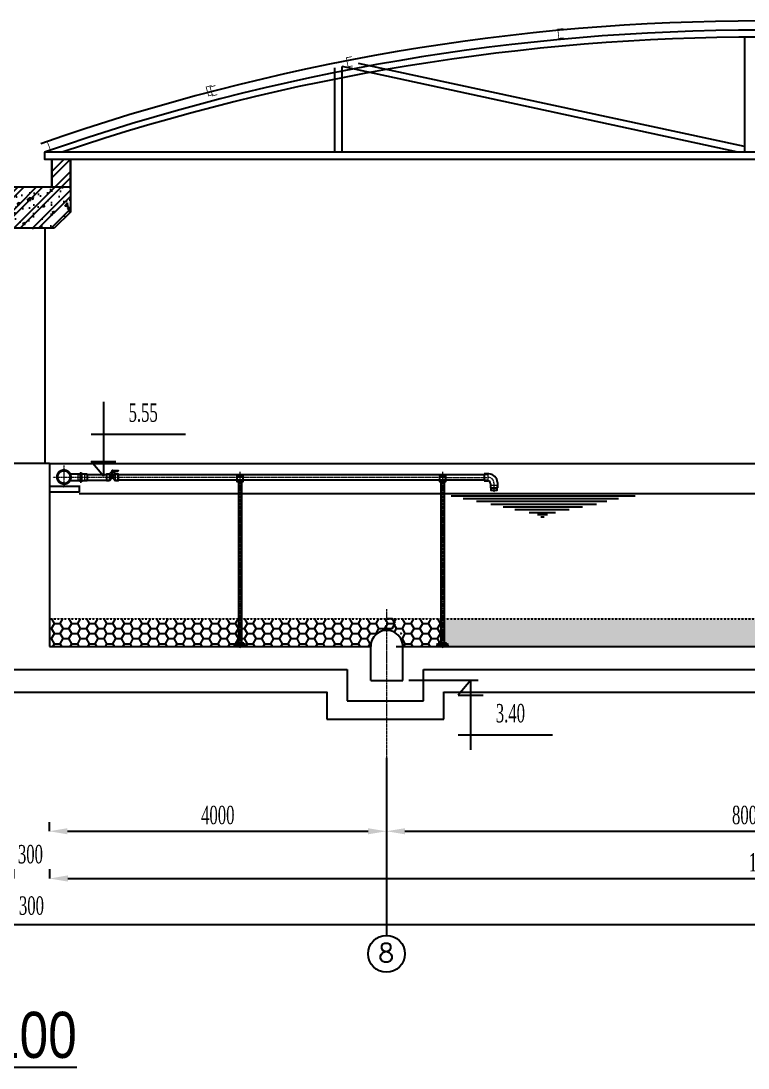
# Model space of a CAD drawing. Header units: millimetres. Extents: x -702765 to 835888, y -645289 to 262.
# Drawn here: x 661670 to 669564, y -311337 to -299972 of the extents above; entities that cross this region are included whole.
import ezdxf
from ezdxf.enums import TextEntityAlignment as Align

# ---------------------------------------------------------------- set-up
doc = ezdxf.new("R2010")
doc.units = ezdxf.units.MM
doc.header["$LTSCALE"] = 0.01
for name, pattern in [('AM_ISO08W050', [18, 12, -1.5, 3, -1.5]), ('AM_ISO08W050x2', [9, 6, -0.75, 1.5, -0.75]), ('CENTER', [2, 1.25, -0.25, 0.25, -0.25]), ('CENTER2', [1.125, 0.75, -0.125, 0.125, -0.125]), ('HIDDEN2', [0.1875, 0.125, -0.0625])]:
    doc.linetypes.add(name, pattern=pattern)
for name, color, linetype, lineweight in [('AM_0N', 7, 'Continuous', 50), ('AM_7N', 142, 'AM_ISO08W050', 9), ('duong khuat', 49, 'HIDDEN2', 9), ('duong tam', 6, 'CENTER', 9), ('NETTHAY', 7, 'Continuous', 30), ('ong phan phoi bun', 3, 'Continuous', 25)]:
    doc.layers.add(name, color=color, linetype=linetype, lineweight=lineweight)
for name, color, linetype in [('HACTH', 9, 'Continuous'), ('HATCH', 8, 'Continuous'), ('manh', 8, 'Continuous'), ('TUONG', 7, 'Continuous')]:
    doc.layers.add(name, color=color, linetype=linetype)
doc.styles.get("Standard").update_dxf_attribs({"font": 'txt.shx', "width": 0.85})
doc.styles.add('text', font='romans.shx', dxfattribs={"width": 0.8, "bigfont": 'romansvn.shx'})
doc.styles.add('TUYEN', font='vntimeh.shx', dxfattribs={"width": 0.6, "height": 200})
doc.dimstyles.new('D2', dxfattribs={"dimtxt": 200, "dimasz": 300, "dimexe": 0.18, "dimexo": 6.25, "dimgap": 50, "dimtad": 1, "dimdec": 0, "dimzin": 12, "dimdsep": 46, "dimtxsty": 'TUYEN', "dimcen": 0.09, "dimdle": 80, "dimclrd": 1, "dimclre": 1, "dimclrt": 2, "dimadec": 0, "dimazin": 0, "dimtfac": 0.000899191, "dimtdec": 0, "dimtofl": 0, "dimtmove": 2, "dimatfit": 3, "dimfxl": 0, "dimtolj": 1, "dimtzin": 12, "dimarcsym": 0})
pattern_1 = [(0, (259982.15, -830426.165), (95.25, 54.9926), [63.5, -127]), (120, (259982.15, -830426.165), (-95.2499886, 54.9926197), [63.5, -127]), (60, (259982.15, -830426.165), (1.14e-05, 109.9852197), [-127, 63.5])]
pattern_2 = [(45, (550408.43, -446745.53), (-101.02788, 101.02788), []), (45, (550475.78, -446745.53), (-101.02788, 101.02788), [])]

# ---------------------------------------------------------------- blocks, each defined once
blk = doc.blocks.new('*D49')
at = {"layer": 'Defpoints', "color": 0, "linetype": 'Continuous'}
for p in [(661571, -308256), (661975, -308256), (661975, -308767)]:
    blk.add_point(p, dxfattribs=at)
at = {"layer": 'HACTH', "color": 1, "linetype": 'ByBlock', "lineweight": -2}
for p, q in [((661571, -308667), (661571, -308767)), ((661975, -308667), (661975, -308767)), ((661371, -308767), (661171, -308767)), ((662175, -308767), (662375, -308767))]:
    blk.add_line(p, q, dxfattribs=at)
at = {"layer": 'HACTH', "color": 1, "linetype": 'Continuous'}
for points in [[(661371, -308734), (661371, -308800), (661571, -308767)], [(662175, -308734), (662175, -308800), (661975, -308767)]]:
    blk.add_solid(points, dxfattribs=at)
at = {"layer": 'HACTH', "color": 2, "linetype": 'Continuous', "insert": (661773, -309017), "char_height": 200, "attachment_point": 5, "style": 'TUYEN'}
blk.add_mtext('\\A1;300', dxfattribs=at)
blk = doc.blocks.new('*D50')
at = {"layer": 'Defpoints', "color": 0, "linetype": 'Continuous'}
for p in [(661975, -308282), (665638, -308282), (665638, -308767)]:
    blk.add_point(p, dxfattribs=at)
at = {"layer": 'HACTH', "color": 1, "linetype": 'ByBlock', "lineweight": -2}
for p, q in [((661975, -308667), (661975, -308767)), ((665638, -308667), (665638, -308767)), ((662175, -308767), (665438, -308767))]:
    blk.add_line(p, q, dxfattribs=at)
at = {"layer": 'HACTH', "color": 1, "linetype": 'Continuous'}
for points in [[(662175, -308734), (662175, -308800), (661975, -308767)], [(665438, -308734), (665438, -308800), (665638, -308767)]]:
    blk.add_solid(points, dxfattribs=at)
at = {"layer": 'HACTH', "color": 2, "linetype": 'Continuous', "insert": (663807, -308592), "char_height": 200, "attachment_point": 5, "style": 'TUYEN'}
blk.add_mtext('\\A1;4000', dxfattribs=at)
blk = doc.blocks.new('*D51')
at = {"layer": 'Defpoints', "color": 0, "linetype": 'Continuous'}
for p in [(665638, -308282), (673504, -308282), (673504, -308767)]:
    blk.add_point(p, dxfattribs=at)
at = {"layer": 'HACTH', "color": 1, "linetype": 'ByBlock', "lineweight": -2}
for p, q in [((665638, -308667), (665638, -308767)), ((673504, -308667), (673504, -308767)), ((665838, -308767), (673304, -308767))]:
    blk.add_line(p, q, dxfattribs=at)
at = {"layer": 'HACTH', "color": 1, "linetype": 'Continuous'}
for points in [[(665838, -308734), (665838, -308800), (665638, -308767)], [(673304, -308734), (673304, -308800), (673504, -308767)]]:
    blk.add_solid(points, dxfattribs=at)
at = {"layer": 'HACTH', "color": 2, "linetype": 'Continuous', "insert": (669571, -308592), "char_height": 200, "attachment_point": 5, "style": 'TUYEN'}
blk.add_mtext('\\A1;8000', dxfattribs=at)
blk = doc.blocks.new('*D58')
at = {"layer": 'Defpoints', "color": 0, "linetype": 'Continuous'}
for p in [(661588, -308027), (661980, -308027), (661980, -309280)]:
    blk.add_point(p, dxfattribs=at)
at = {"layer": 'HACTH', "color": 1, "linetype": 'ByBlock', "lineweight": -2}
for p, q in [((661588, -309180), (661588, -309280)), ((661980, -309180), (661980, -309280)), ((661388, -309280), (661188, -309280)), ((662180, -309280), (662380, -309280))]:
    blk.add_line(p, q, dxfattribs=at)
at = {"layer": 'HACTH', "color": 1, "linetype": 'Continuous'}
for points in [[(661388, -309246), (661388, -309313), (661588, -309280)], [(662180, -309246), (662180, -309313), (661980, -309280)]]:
    blk.add_solid(points, dxfattribs=at)
at = {"layer": 'HACTH', "color": 2, "linetype": 'Continuous', "insert": (661784, -309575), "char_height": 200, "attachment_point": 5, "style": 'TUYEN'}
blk.add_mtext('\\A1;300', dxfattribs=at)
blk = doc.blocks.new('*D59')
at = {"layer": 'Defpoints', "color": 0, "linetype": 'Continuous'}
for p in [(661980, -308027), (677616, -308027), (677616, -309280)]:
    blk.add_point(p, dxfattribs=at)
at = {"layer": 'HACTH', "color": 1, "linetype": 'ByBlock', "lineweight": -2}
for p, q in [((661980, -309180), (661980, -309280)), ((677616, -309180), (677616, -309280)), ((662180, -309280), (677416, -309280))]:
    blk.add_line(p, q, dxfattribs=at)
at = {"layer": 'HACTH', "color": 1, "linetype": 'Continuous'}
for points in [[(662180, -309246), (662180, -309313), (661980, -309280)], [(677416, -309246), (677416, -309313), (677616, -309280)]]:
    blk.add_solid(points, dxfattribs=at)
at = {"layer": 'HACTH', "color": 2, "linetype": 'Continuous', "insert": (669798, -309105), "char_height": 200, "attachment_point": 5, "style": 'TUYEN'}
blk.add_mtext('\\A1;16000', dxfattribs=at)
blk = doc.blocks.new('*D61')
at = {"layer": 'Defpoints', "color": 0, "linetype": 'Continuous'}
for p in [(629622, -309266), (678004, -309266), (678004, -309778)]:
    blk.add_point(p, dxfattribs=at)
at = {"layer": 'HACTH', "color": 1, "linetype": 'ByBlock', "lineweight": -2}
for p, q in [((629622, -309678), (629622, -309778)), ((678004, -309678), (678004, -309778)), ((629822, -309778), (677804, -309778))]:
    blk.add_line(p, q, dxfattribs=at)
at = {"layer": 'HACTH', "color": 1, "linetype": 'Continuous'}
for points in [[(629822, -309745), (629822, -309811), (629622, -309778)], [(677804, -309745), (677804, -309811), (678004, -309778)]]:
    blk.add_solid(points, dxfattribs=at)
at = {"layer": 'HACTH', "color": 2, "linetype": 'Continuous', "insert": (653813, -309603), "char_height": 200, "attachment_point": 5, "style": 'TUYEN'}
blk.add_mtext('\\A1;60000', dxfattribs=at)

msp = doc.modelspace()

# ---------------------------------------------------------------- hatches: boundary and pattern name
at = {"layer": 'HACTH', "linetype": 'Continuous'}
h = msp.add_hatch(dxfattribs=at)
h.set_pattern_fill('HONEY', color=256, scale=20, style=0)
h.set_pattern_definition(pattern_1)
h.paths.add_polyline_path([(664033.7, -306461.6), (661979.9, -306461.6), (661979.9, -306761.6), (663998.7, -306761.6), (663998.7, -306751.6), (663995.3, -306751.6), (663995.3, -306750.9, -0.5773503), (663996, -306742.1), (664000.6, -306739.4), (664000.6, -306733), (664013.3, -306733), (664013.3, -306727.7), (664013.1, -306727.9), (664013.1, -306730.4), (664013.3, -306730.4), (664013.3, -306751.6), (664016, -306751.6), (664033.7, -306751.6)])
h.paths.add_polyline_path([(664024.9, -306742.5, 0.0387523), (664024.2, -306742.1)], flags=16)
h.paths.add_polyline_path([(664018.4, -306742.5), (664018.3, -306742.4, 0.4138997), (664018.4, -306749.7)], flags=16)
h = msp.add_hatch(dxfattribs=at)
h.set_pattern_fill('HONEY', color=256, scale=20, style=0)
h.set_pattern_definition(pattern_1)
h.paths.add_polyline_path([(665639.8, -306586.6), (665639.8, -306461.6), (664063.7, -306461.6), (664063.7, -306733), (664084.1, -306733), (664084.1, -306727.7), (664084, -306727.9), (664084, -306730.4), (664084.1, -306730.4), (664084.1, -306751.6), (664086.8, -306751.6), (664092.3, -306748.4), (664092.3, -306761.6), (665467, -306761.6, -0.4118303)])
h.paths.add_polyline_path([(664095.7, -306750.9, 0.1076398), (664097.2, -306749.3), (664089.3, -306753.9), (664089.3, -306750.4, -0.4229054), (664089.3, -306743), (664089.3, -306732.8), (664095.7, -306739.2)], flags=16)
at = {"layer": 'HACTH'}
h = msp.add_hatch(dxfattribs=at)
h.set_pattern_fill('HEX', color=256, scale=20, style=0)
h.set_pattern_definition([(0, (165573.69, -830426.16), (0, 109.9852), [63.5, -127]), (120, (165573.69, -830426.16), (-95.249977, -54.9926), [63.5, -127]), (60, (165637.19, -830426.16), (-95.249977, 54.9926), [63.5, -127])])
h.paths.add_polyline_path([(665800.7, -306444.1), (665788.2, -306431.6), (665639.8, -306431.6), (665639.8, -306586.6, -0.2972243), (665800.7, -306689.2)])
at = {"layer": 'HACTH', "linetype": 'Continuous'}
h = msp.add_hatch(dxfattribs=at)
h.set_pattern_fill('HONEY', color=256, scale=20, style=0)
h.set_pattern_definition(pattern_1)
h.paths.add_polyline_path([(666233.7, -306461.6), (665639.8, -306461.6), (665639.8, -306586.6, -0.4178497), (665816.2, -306761.6), (666192.3, -306761.6), (666192.3, -306748.4), (666195.3, -306750.2), (666195.3, -306742.5, -0.3099196), (666201.1, -306742.5, -0.0173476), (666202.4, -306742.1, -0.1541502), (666205.4, -306741.7, -0.0217346), (666207.1, -306741.6), (666207.1, -306733.9), (666200.6, -306733.9), (666201.6, -306733), (666219.6, -306733), (666219.6, -306743.6, 0.0349017), (666219.1, -306743), (666219.1, -306751.6), (666222.5, -306751.6), (666233.7, -306751.6)])
h = msp.add_hatch(dxfattribs=at)
h.set_pattern_fill('HONEY', color=256, scale=20, style=0)
h.set_pattern_definition(pattern_1)
h.paths.add_polyline_path([(673215.8, -306461.6), (666263.7, -306461.6), (666263.7, -306748.8), (666266.2, -306750.2), (666266.2, -306742.5, -0.3099196), (666271.9, -306742.5, -0.0173476), (666273.2, -306742.1, -0.1541502), (666276.2, -306741.7, -0.0217346), (666277.9, -306741.6), (666277.9, -306733.9), (666271.5, -306733.9), (666272.4, -306733), (666283, -306733), (666290.4, -306733), (666290.4, -306743.6, 0.0349017), (666289.9, -306743), (666289.9, -306751.6), (666298.7, -306751.6), (666298.7, -306761.6), (673180.8, -306761.6), (673180.8, -306748.4), (673183.9, -306750.2), (673183.9, -306742.5, -0.3099196), (673189.7, -306742.5, -0.0770203), (673195.4, -306741.6), (673195.4, -306733.9), (673189.2, -306733.9), (673190.2, -306733), (673201.7, -306733), (673201.7, -306742.7, 0.0065578), (673201.2, -306742.5), (673201.2, -306751.6), (673215.8, -306751.6)])
at = {"layer": 'HATCH'}
h = msp.add_hatch(dxfattribs=at)
h.set_pattern_fill('ANSI32', color=256, scale=15, style=0)
h.set_pattern_definition(pattern_2)
h.paths.add_polyline_path([(662206.7, -301472.2), (662006.7, -301472.2), (662006.7, -301772.2), (662206.7, -301772.2)])
h.paths.add_polyline_path([(661506.7, -301472.2), (661306.7, -301472.2), (661306.7, -301772.2), (661506.7, -301772.2)])
h = msp.add_hatch(dxfattribs=at)
h.set_pattern_fill('AR-CONC', color=256, scale=1.5, style=0)
h.set_pattern_definition([(50, (550408.43, -446745.53), (273.277, -23.90863), [28.575, -314.325]), (355, (550408.43, -446745.53), (-52.86424, 286.58496), [22.86, -251.46]), (100.451, (550431.2, -446747.53), (220.41375, 262.67503), [24.285, -267.135]), (46.1842, (550408.43, -446669.33), (406.61856, -63.0635), [42.8625, -471.4875]), (96.6356, (550442.3, -446674.6), (356.10635, 371.1383), [36.4275, -400.7025]), (351.184, (550408.43, -446669.33), (356.1069, 371.1377), [34.29, -377.19]), (21, (550446.53, -446688.38), (227.42232, -153.39828), [28.575, -314.325]), (326, (550446.53, -446688.38), (92.70304, 276.28195), [22.86, -251.46]), (71.4514, (550465.48, -446701.17), (320.12474, 122.8843), [24.285, -267.135]), (37.5, (550408.43, -446745.53), (4.632905, 126.83256), [0, -248.412, 0, -255.27, 0, -252.4125]), (7.5, (550408.43, -446745.53), (100.22949, 150.27086), [0, -145.542, 0, -242.697, 0, -96.2025]), (327.5, (550323.47, -446745.53), (203.38589, -8.593116), [0, -95.25, 0, -297.18, 0, -394.335]), (317.5, (550285.37, -446745.53), (222.19377, 38.13974), [0, -123.825, 0, -197.358, 0, -280.035])])
h.paths.add_polyline_path([(661306.7, -301772.2), (661306.7, -302047.2), (661481.7, -302222.2), (662031.7, -302222.2), (662206.7, -302047.2), (662206.7, -301772.2)])
h = msp.add_hatch(dxfattribs=at)
h.set_pattern_fill('ANSI32', color=256, scale=15, style=0)
h.set_pattern_definition(pattern_2)
h.paths.add_polyline_path([(661306.7, -301772.2), (661306.7, -302047.2), (661481.7, -302222.2), (662031.7, -302222.2), (662206.7, -302047.2), (662206.7, -301772.2)])

# ---------------------------------------------------------------- linework, layer by layer
for p, q in [((662566.4, -304107), (662566.4, -304914.6)), ((662431.7, -304457), (663455.2, -304457)), ((661581.7, -304772.2), (661979.9, -304772.2)), ((661979.9, -304772.2), (661979.9, -306761.6)), ((661982.6, -304774.9), (677607.2, -304774.9)), ((662566.4, -304914.6), (662431.7, -304753.1)), ((662431.7, -304753.1), (662701.1, -304753.1)), ((661983.2, -305020), (662302.9, -305020)), ((662302.9, -305015.1), (662302.9, -305082.9)), ((662302.9, -305020), (662302.9, -305087.9)), ((662302.9, -305087.9), (661983.2, -305087.9)), ((661979.9, -306761.6), (665470.3, -306761.6)), ((665470.3, -307131.7), (665470.3, -306761.6)), ((665745.4, -306761.6), (668981.1, -306761.6)), ((665816, -307131.7), (665816, -306761.6)), ((665816.2, -306761.6), (673343.2, -306761.6)), ((657967.4, -307010.3), (665211.2, -307010.3)), ((665211.2, -307010.3), (665211.2, -307351.6)), ((666041.6, -307351.6), (666041.6, -307010.3)), ((666041.6, -307010.3), (673114, -307010.3)), ((665470.3, -307131.7), (665816, -307131.7)), ((665879.4, -307127.7), (666633.6, -307127.7)), ((666552.8, -307127.7), (666418.1, -307289.2)), ((666552.8, -307881.4), (666552.8, -307127.7)), ((658186.9, -307258.9), (664991.6, -307258.9)), ((664991.6, -307251.9), (664991.6, -307551)), ((666261.1, -307551), (666261.1, -307251.9)), ((666261.1, -307258.9), (672894.5, -307258.9)), ((666418.1, -307289.2), (666687.5, -307289.2)), ((665211.2, -307351.6), (666041.6, -307351.6)), ((664991.6, -307551), (666261.1, -307551)), ((666418.1, -307719.9), (667441.7, -307719.9))]:
    msp.add_line(p, q)
at = {"color": 4}
msp.add_line((662303.6, -305099.4), (677607.2, -305099.4), dxfattribs=at)
at = {"linetype": 'CENTER2'}
msp.add_line((661979.9, -306461.6), (677607.2, -306461.6), dxfattribs=at)
at = {"const_width": 30}
for points in [[(662136, -304850.4, 1), (662136, -304993.6, 1)], [(662136, -304996.5, 1), (662136, -304850.4, 1)]]:
    msp.add_lwpolyline(points, format="xyb", dxfattribs=at)
for points in [[(664018.7, -304908.7), (664078.7, -304908.7), (664078.7, -304976.2), (664018.7, -304976.2)], [(666218.7, -304908.7), (666278.7, -304908.7), (666278.7, -304976.2), (666218.7, -304976.2)], [(663992.3, -306751.6), (664092.3, -306751.6), (664092.3, -306761.6), (663992.3, -306761.6)], [(663998.7, -306751.6), (664098.7, -306751.6), (664098.7, -306761.6), (663998.7, -306761.6)], [(666192.3, -306751.6), (666292.3, -306751.6), (666292.3, -306761.6), (666192.3, -306761.6)], [(666198.7, -306751.6), (666298.7, -306751.6), (666298.7, -306761.6), (666198.7, -306761.6)]]:
    msp.add_lwpolyline(points, close=True)
for points in [[(664033.7, -306751.6), (664033.7, -304976.2), (664063.7, -304976.2), (664063.7, -306751.6)], [(666233.7, -306751.6), (666233.7, -304976.2), (666263.7, -304976.2), (666263.7, -306751.6)], [(664057.3, -306761.6), (664027.3, -306761.6)], [(664063.7, -306761.6), (664033.7, -306761.6)], [(666257.3, -306761.6), (666227.3, -306761.6)], [(666263.7, -306761.6), (666233.7, -306761.6)]]:
    msp.add_lwpolyline(points)
msp.add_circle((665638.5, -310096.7), 200.1)
msp.add_arc((665641.6, -306761.2), 174.6, 359.87811, 180.12189)
at = {"layer": 'AM_0N'}
for p, q in [((664001.6, -306733), (664000.6, -306733.9)), ((664000.6, -306741.1), (664000.6, -306733.9)), ((664000.6, -306733.9), (664013.1, -306733.9)), ((664001.6, -306733), (664012.2, -306733)), ((664008.1, -306733), (664007.1, -306733.9)), ((664007.1, -306741.1), (664007.1, -306733.9)), ((664007.1, -306733.9), (664019.6, -306733.9)), ((664008.1, -306733), (664018.6, -306733)), ((664013.1, -306733.9), (664012.2, -306733)), ((664013.1, -306741.1), (664013.1, -306733.9)), ((664019.6, -306733.9), (664018.6, -306733)), ((664019.6, -306741.1), (664019.6, -306733.9)), ((664071.5, -306733.9), (664072.4, -306733)), ((664071.5, -306741.1), (664071.5, -306733.9)), ((664084, -306733.9), (664071.5, -306733.9)), ((664083, -306733), (664072.4, -306733)), ((664077.9, -306733.9), (664078.9, -306733)), ((664077.9, -306741.1), (664077.9, -306733.9)), ((664090.4, -306733.9), (664077.9, -306733.9)), ((664089.4, -306733), (664078.9, -306733)), ((664083, -306733), (664084, -306733.9)), ((664084, -306741.1), (664084, -306733.9)), ((664089.4, -306733), (664090.4, -306733.9)), ((664090.4, -306741.1), (664090.4, -306733.9)), ((666201.6, -306733), (666200.6, -306733.9)), ((666200.6, -306741.1), (666200.6, -306733.9)), ((666200.6, -306733.9), (666213.1, -306733.9)), ((666201.6, -306733), (666212.2, -306733)), ((666208.1, -306733), (666207.1, -306733.9)), ((666207.1, -306741.1), (666207.1, -306733.9)), ((666207.1, -306733.9), (666219.6, -306733.9)), ((666208.1, -306733), (666218.6, -306733)), ((666213.1, -306733.9), (666212.2, -306733)), ((666213.1, -306741.1), (666213.1, -306733.9)), ((666219.6, -306733.9), (666218.6, -306733)), ((666219.6, -306741.1), (666219.6, -306733.9)), ((666271.5, -306733.9), (666272.4, -306733)), ((666271.5, -306741.1), (666271.5, -306733.9)), ((666284, -306733.9), (666271.5, -306733.9)), ((666283, -306733), (666272.4, -306733)), ((666277.9, -306733.9), (666278.9, -306733)), ((666277.9, -306741.1), (666277.9, -306733.9)), ((666290.4, -306733.9), (666277.9, -306733.9)), ((666289.4, -306733), (666278.9, -306733)), ((666283, -306733), (666284, -306733.9)), ((666284, -306741.1), (666284, -306733.9)), ((666289.4, -306733), (666290.4, -306733.9)), ((666290.4, -306741.1), (666290.4, -306733.9)), ((663995.3, -306742.5), (663997.8, -306741.1)), ((663995.3, -306750.2), (663995.3, -306742.5)), ((663995.3, -306750.2), (663997.8, -306751.6)), ((664016, -306741.1), (663997.8, -306741.1)), ((664016, -306751.6), (663997.8, -306751.6)), ((664013.1, -306751.6), (664000.6, -306751.6)), ((664001.1, -306750.2), (664001.1, -306742.5)), ((664001.8, -306742.5), (664004.2, -306741.1)), ((664001.8, -306750.2), (664001.8, -306742.5)), ((664001.8, -306750.2), (664004.2, -306751.6)), ((664022.5, -306741.1), (664004.2, -306741.1)), ((664022.5, -306751.6), (664004.2, -306751.6)), ((664019.6, -306751.6), (664007.1, -306751.6)), ((664007.6, -306750.2), (664007.6, -306742.5)), ((664012.7, -306750.2), (664012.7, -306742.5)), ((664018.4, -306742.5), (664016, -306741.1)), ((664018.4, -306750.2), (664016, -306751.6)), ((664018.4, -306750.2), (664018.4, -306742.5)), ((664019.1, -306750.2), (664019.1, -306742.5)), ((664024.9, -306742.5), (664022.5, -306741.1)), ((664024.9, -306750.2), (664022.5, -306751.6)), ((664024.9, -306750.2), (664024.9, -306742.5)), ((664066.2, -306742.5), (664068.6, -306741.1)), ((664066.2, -306750.2), (664066.2, -306742.5)), ((664066.2, -306750.2), (664068.6, -306751.6)), ((664068.6, -306741.1), (664086.8, -306741.1)), ((664068.6, -306751.6), (664086.8, -306751.6)), ((664071.5, -306751.6), (664084, -306751.6)), ((664071.9, -306750.2), (664071.9, -306742.5)), ((664072.6, -306742.5), (664075, -306741.1)), ((664072.6, -306750.2), (664072.6, -306742.5)), ((664072.6, -306750.2), (664075, -306751.6)), ((664075, -306741.1), (664093.3, -306741.1)), ((664075, -306751.6), (664093.3, -306751.6)), ((664077.9, -306751.6), (664090.4, -306751.6)), ((664078.4, -306750.2), (664078.4, -306742.5)), ((664083.5, -306750.2), (664083.5, -306742.5)), ((664089.3, -306742.5), (664086.8, -306741.1)), ((664089.3, -306750.2), (664086.8, -306751.6)), ((664089.3, -306750.2), (664089.3, -306742.5)), ((664089.9, -306750.2), (664089.9, -306742.5)), ((664095.7, -306742.5), (664093.3, -306741.1)), ((664095.7, -306750.2), (664093.3, -306751.6)), ((664095.7, -306750.2), (664095.7, -306742.5)), ((666195.3, -306742.5), (666197.8, -306741.1)), ((666195.3, -306750.2), (666195.3, -306742.5)), ((666195.3, -306750.2), (666197.8, -306751.6)), ((666216, -306741.1), (666197.8, -306741.1)), ((666216, -306751.6), (666197.8, -306751.6)), ((666213.1, -306751.6), (666200.6, -306751.6)), ((666201.1, -306750.2), (666201.1, -306742.5)), ((666201.8, -306742.5), (666204.2, -306741.1)), ((666201.8, -306750.2), (666201.8, -306742.5)), ((666201.8, -306750.2), (666204.2, -306751.6)), ((666222.5, -306741.1), (666204.2, -306741.1)), ((666222.5, -306751.6), (666204.2, -306751.6)), ((666219.6, -306751.6), (666207.1, -306751.6)), ((666207.6, -306750.2), (666207.6, -306742.5)), ((666212.7, -306750.2), (666212.7, -306742.5)), ((666218.4, -306742.5), (666216, -306741.1)), ((666218.4, -306750.2), (666216, -306751.6)), ((666218.4, -306750.2), (666218.4, -306742.5)), ((666219.1, -306750.2), (666219.1, -306742.5)), ((666224.9, -306742.5), (666222.5, -306741.1)), ((666224.9, -306750.2), (666222.5, -306751.6)), ((666224.9, -306750.2), (666224.9, -306742.5)), ((666266.2, -306742.5), (666268.6, -306741.1)), ((666266.2, -306750.2), (666266.2, -306742.5)), ((666266.2, -306750.2), (666268.6, -306751.6)), ((666268.6, -306741.1), (666286.8, -306741.1)), ((666268.6, -306751.6), (666286.8, -306751.6)), ((666271.5, -306751.6), (666284, -306751.6)), ((666271.9, -306750.2), (666271.9, -306742.5)), ((666272.6, -306742.5), (666275, -306741.1)), ((666272.6, -306750.2), (666272.6, -306742.5)), ((666272.6, -306750.2), (666275, -306751.6)), ((666275, -306741.1), (666293.3, -306741.1)), ((666275, -306751.6), (666293.3, -306751.6)), ((666277.9, -306751.6), (666290.4, -306751.6)), ((666278.4, -306750.2), (666278.4, -306742.5)), ((666283.5, -306750.2), (666283.5, -306742.5)), ((666289.3, -306742.5), (666286.8, -306741.1)), ((666289.3, -306750.2), (666286.8, -306751.6)), ((666289.3, -306750.2), (666289.3, -306742.5)), ((666289.9, -306750.2), (666289.9, -306742.5)), ((666295.7, -306742.5), (666293.3, -306741.1)), ((666295.7, -306750.2), (666293.3, -306751.6)), ((666295.7, -306750.2), (666295.7, -306742.5))]:
    msp.add_line(p, q, dxfattribs=at)
for centre, radius, start, end in [((663998.2, -306746.7), 5.11, 55.56153, 115.56153), ((663998.2, -306746), 5.11, 244.43847, 304.43847), ((664006.9, -306760.7), 19.1, 72.38303, 107.61697), ((664006.9, -306732), 19.1, 252.38303, 287.61697), ((664004.7, -306746.7), 5.11, 55.56153, 115.56153), ((664004.7, -306746), 5.11, 244.43847, 304.43847), ((664013.3, -306760.7), 19.1, 72.38303, 107.61697), ((664013.3, -306732), 19.1, 252.38303, 287.61697), ((664015.6, -306746.7), 5.11, 64.43847, 124.43847), ((664015.6, -306746), 5.11, 235.56153, 295.56153), ((664022, -306746.7), 5.11, 64.43847, 124.43847), ((664022, -306746), 5.11, 235.56153, 295.56153), ((664069, -306746.7), 5.11, 55.56153, 115.56153), ((664069, -306746), 5.11, 244.43847, 304.43847), ((664077.7, -306760.7), 19.1, 72.38303, 107.61697), ((664077.7, -306732), 19.1, 252.38303, 287.61697), ((664075.5, -306746.7), 5.11, 55.56153, 115.56153), ((664075.5, -306746), 5.11, 244.43847, 304.43847), ((664084.1, -306760.7), 19.1, 72.38303, 107.61697), ((664084.1, -306732), 19.1, 252.38303, 287.61697), ((664086.4, -306746.7), 5.11, 64.43847, 124.43847), ((664086.4, -306746), 5.11, 235.56153, 295.56153), ((664092.8, -306746.7), 5.11, 64.43847, 124.43847), ((664092.8, -306746), 5.11, 235.56153, 295.56153), ((666198.2, -306746.7), 5.11, 55.56153, 115.56153), ((666198.2, -306746), 5.11, 244.43847, 304.43847), ((666206.9, -306760.7), 19.1, 72.38303, 107.61697), ((666206.9, -306732), 19.1, 252.38303, 287.61697), ((666204.7, -306746.7), 5.11, 55.56153, 115.56153), ((666204.7, -306746), 5.11, 244.43847, 304.43847), ((666213.3, -306760.7), 19.1, 72.38303, 107.61697), ((666213.3, -306732), 19.1, 252.38303, 287.61697), ((666215.6, -306746.7), 5.11, 64.43847, 124.43847), ((666215.6, -306746), 5.11, 235.56153, 295.56153), ((666222, -306746.7), 5.11, 64.43847, 124.43847), ((666222, -306746), 5.11, 235.56153, 295.56153), ((666269, -306746.7), 5.11, 55.56153, 115.56153), ((666269, -306746), 5.11, 244.43847, 304.43847), ((666277.7, -306760.7), 19.1, 72.38303, 107.61697), ((666277.7, -306732), 19.1, 252.38303, 287.61697), ((666275.5, -306746.7), 5.11, 55.56153, 115.56153), ((666275.5, -306746), 5.11, 244.43847, 304.43847), ((666284.1, -306760.7), 19.1, 72.38303, 107.61697), ((666284.1, -306732), 19.1, 252.38303, 287.61697), ((666286.4, -306746.7), 5.11, 64.43847, 124.43847), ((666286.4, -306746), 5.11, 235.56153, 295.56153), ((666292.8, -306746.7), 5.11, 64.43847, 124.43847), ((666292.8, -306746), 5.11, 235.56153, 295.56153)]:
    msp.add_arc(centre, radius, start, end, dxfattribs=at)
at = {"layer": 'AM_7N', "linetype": 'AM_ISO08W050x2'}
for p, q in [((664006.9, -306769.2), (664006.9, -306730.4)), ((664013.3, -306769.2), (664013.3, -306730.4)), ((664077.7, -306769.2), (664077.7, -306730.4)), ((664084.1, -306769.2), (664084.1, -306730.4)), ((666206.9, -306769.2), (666206.9, -306730.4)), ((666213.3, -306769.2), (666213.3, -306730.4)), ((666277.7, -306769.2), (666277.7, -306730.4)), ((666284.1, -306769.2), (666284.1, -306730.4))]:
    msp.add_line(p, q, dxfattribs=at)
at = {"layer": 'duong khuat', "ltscale": 200}
msp.add_lwpolyline([(662313.9, -304956.9), (662292.5, -304956.9), (662292.5, -304894.4), (662313.9, -304894.4)], dxfattribs=at)
for points in [[(662365, -304894.4), (662388.9, -304894.4), (662388.9, -304956.9), (662365, -304956.9)], [(662601.2, -304894.4), (662627, -304894.4), (662627, -304956.9), (662601.2, -304956.9)], [(662695.4, -304894.4), (662727.1, -304894.4), (662727.1, -304956.9), (662695.4, -304956.9)], [(666698.7, -304894.4), (666739.4, -304894.4), (666739.4, -304956.9), (666698.7, -304956.9)], [(666774.6, -305012.2), (666837.1, -305012.2), (666837.1, -305038.2), (666774.6, -305038.2)]]:
    msp.add_lwpolyline(points, close=True, dxfattribs=at)
at = {"layer": 'duong tam', "ltscale": 200}
for p, q in [((662136.1, -304798.2), (662136.1, -305038.9)), ((664048.7, -306780.5), (664048.7, -304867.6)), ((666248.7, -306780.5), (666248.7, -304867.6)), ((662014.9, -304925), (666743.4, -304925.7)), ((666805.8, -305088.4), (666805.8, -304988.2)), ((665639.8, -306356), (665639.8, -308212))]:
    msp.add_line(p, q, dxfattribs=at)
msp.add_arc((666743.3, -304988.2), 62.5, 0, 90, dxfattribs=at)
at = {"layer": 'HACTH'}
for p, q in [((666339.4, -305125.4), (668339.2, -305125.4)), ((666471.9, -305155.5), (668158.5, -305155.5)), ((666616.5, -305185.6), (668032, -305185.6)), ((666773.1, -305215.6), (667917.6, -305215.6)), ((666905.6, -305245.7), (667767, -305245.7)), ((667032.1, -305275.8), (667622.4, -305275.8)), ((667188.7, -305305.9), (667471.8, -305305.9)), ((667279.1, -305330), (667387.5, -305330)), ((667315.2, -305354.1), (667351.4, -305354.1)), ((665639.8, -307969), (665639.8, -309896.6))]:
    msp.add_line(p, q, dxfattribs=at)
at = {"layer": 'manh'}
for p, q in [((669524.2, -300147.2), (669524.2, -301397.2)), ((665076.8, -301397.2), (665076.8, -300480.9)), ((665156.8, -301397.2), (665156.8, -300465.7)), ((677485.3, -301397.2), (661926.7, -301397.2))]:
    msp.add_line(p, q, dxfattribs=at)
at = {"layer": 'manh', "const_width": 8}
for points in [[(667559.6, -300055.4), (667499, -300061.3), (667508.9, -300160.8), (667561.3, -300155.6)], [(665262.1, -300359.7), (665202.3, -300371.2), (665221.4, -300469.3), (665273.1, -300459.3)], [(663738.9, -300673), (663680.4, -300689.8), (663708, -300785.8), (663758.6, -300771.3)], [(663781.6, -300673), (663723.1, -300689.8), (663750.7, -300785.8), (663801.4, -300771.3)], [(662011, -301257.5), (661954.2, -301279.3), (661990.2, -301372.5), (662039.3, -301353.6)]]:
    msp.add_lwpolyline(points, dxfattribs=at)
at = {"layer": 'manh'}
for points in [[(669454.7, -301397.2), (665156.8, -300465.7)], [(669524.2, -301333.7), (665335.2, -300432.9)], [(661926.7, -301397.2), (661926.7, -301472.2), (677485.3, -301472.2), (677485.3, -301397.2)]]:
    msp.add_lwpolyline(points, dxfattribs=at)
for centre, radius, start, end in [((669706, -323567.1), 23594.9, 70.64688, 109.35312), ((669706, -323571.6), 23499.4, 70.66788, 109.33212), ((669706, -323805.2), 23658, 71.2917, 108.7083)]:
    msp.add_arc(centre, radius, start, end, dxfattribs=at)
at = {"layer": 'NETTHAY'}
for p, q in [((662006.7, -301772.2), (662006.7, -301472.2)), ((662206.7, -301472.2), (662206.7, -301772.2))]:
    msp.add_line(p, q, dxfattribs=at)
at = {"layer": 'ong phan phoi bun'}
for p, q in [((662208.9, -304888.2), (662313.9, -304888.2)), ((662208.9, -304888.2), (662208.9, -304963.2)), ((662209, -304881), (662209, -304956)), ((662313.9, -304875.7), (662313.9, -304975.7)), ((662313.9, -304875.7), (662326.4, -304875.7)), ((662326.4, -304875.7), (662326.4, -304975.7)), ((662326.4, -304888.2), (662388.9, -304888.2)), ((662388.9, -304888.2), (662388.9, -304963.2)), ((662388.9, -304894.4), (662601.2, -304894.4)), ((662661, -304858.8), (662632.9, -304888.2)), ((662632.9, -304888.2), (662695.4, -304963.2)), ((662695.4, -304888.2), (662632.9, -304963.2)), ((662632.9, -304888.2), (662632.9, -304963.2)), ((662661, -304921.9), (662661, -304858.8)), ((662667.3, -304921.9), (662667.3, -304858.8)), ((662667.3, -304858.8), (662695.4, -304888.2)), ((662669, -304850.9), (662722.1, -304850.9)), ((662669, -304857.1), (662722.1, -304857.1)), ((662727.1, -304894.4), (666698.7, -304894.4)), ((662727.1, -304956.9), (662727.1, -304894.4)), ((666698.7, -304888.2), (666698.7, -304963.2)), ((666749.6, -304888.2), (666698.7, -304888.2)), ((662313.9, -304963.2), (662208.8, -304963.2)), ((662313.9, -304975.7), (662326.4, -304975.7)), ((662388.9, -304963.2), (662326.4, -304963.2)), ((662388.9, -304956.9), (662601.2, -304956.9)), ((666698.7, -304956.9), (662727.1, -304956.9)), ((666698.7, -304963.2), (666737.1, -304963.2)), ((666768.3, -304994.4), (666768.3, -305038.2)), ((666843.3, -304981.9), (666843.3, -305038.2)), ((666768.3, -305038.2), (666843.3, -305038.2))]:
    msp.add_line(p, q, dxfattribs=at)
for points in [[(662632.9, -304963.2), (662601.2, -304963.2), (662601.2, -304888.2), (662632.9, -304888.2)], [(662695.4, -304888.2), (662727.1, -304888.2), (662727.1, -304963.2), (662695.4, -304963.2)]]:
    msp.add_lwpolyline(points, dxfattribs=at)
msp.add_lwpolyline([(666774.6, -305038.2), (666837.1, -305038.2), (666837.1, -305068.4), (666774.6, -305068.4)], close=True, dxfattribs=at)
for centre, radius in [((662664.2, -304854), 5.75), ((662722.1, -304854), 3.12)]:
    msp.add_circle(centre, radius, dxfattribs=at)
for centre, radius in [((666749.6, -304981.9), 93.8), ((666737.1, -304994.4), 31.2)]:
    msp.add_arc(centre, radius, 0, 90, dxfattribs=at)
at = {"layer": 'TUONG', "ltscale": 10}
for p, q in [((662006.7, -301472.2), (662206.7, -301472.2)), ((661306.7, -301772.2), (662206.7, -301772.2)), ((662206.7, -301772.2), (662206.7, -302047.2)), ((662206.7, -302047.2), (662031.7, -302222.2)), ((662031.7, -302222.2), (661481.7, -302222.2))]:
    msp.add_line(p, q, dxfattribs=at)
msp.add_lwpolyline([(661931.7, -304772.2), (661931.7, -302222.2)], dxfattribs=at)

# ---------------------------------------------------------------- texts
msp.add_text('8', height=200).set_placement((665634.8, -310186.9), align=Align.CENTER)
at = {"layer": 'HACTH', "color": 4, "style": 'TUYEN', "width": 0.6}
for s, p in [('5.55', (662997.3, -304322.4)), ('3.40', (666983.8, -307585.3))]:
    msp.add_text(s, height=200, dxfattribs=at).set_placement(p, align=Align.CENTER)
at = {"layer": 'HACTH', "color": 4, "insert": (651316.2, -310726.7), "char_height": 500, "width": 10494.084, "attachment_point": 1, "style": 'text'}
msp.add_mtext('{\\fArial|b0|i0|c0|p34;\\LMẶT BẰNG BỐ TRÍ ỐNG XẢ BÙN TL 1:100}', dxfattribs=at)

# ---------------------------------------------------------------- dimensions: what is measured, and where the dimension line sits
at = {"layer": 'HACTH', "linetype": 'Continuous'}
for base, p1, p2, picture, middle in [((661979.8, -309279.8), (661588, -308026.6), (661979.8, -308026.6), '*D58', (661783.9, -309574.7)), ((661975.3, -308767), (661571.2, -308255.5), (661975.3, -308255.5), '*D49', (661773.3, -309017.1))]:
    dim = msp.add_linear_dim(base=base, p1=p1, p2=p2, text='300', dimstyle='D2', override={"dimasz": 200, "dimgap": 75, "dimcen": 40, "dimfxl": 100, "dimfxlon": 1, "dimarcsym": 1}, dxfattribs=at)
    dim.commit()
    dim.dimension.update_dxf_attribs({"geometry": picture, "text_midpoint": middle, "dimtype": 160})
for base, p1, p2, text, picture, middle in [((677615.7, -309279.8), (661979.8, -308026.6), (677615.7, -308026.6), '16000', '*D59', (669797.7, -309104.8)), ((665638.5, -308767), (661975.3, -308282.5), (665638.5, -308282.5), '4000', '*D50', (663806.9, -308592)), ((673503.6, -308767), (665638.5, -308282.5), (673503.6, -308282.5), '8000', '*D51', (669571.1, -308592)), ((678003.8, -309778.1), (629621.7, -309266.2), (678003.8, -309266.2), '60000', '*D61', (653812.8, -309603.1))]:
    dim = msp.add_linear_dim(base=base, p1=p1, p2=p2, text=text, dimstyle='D2', override={"dimasz": 200, "dimgap": 75, "dimcen": 40, "dimfxl": 100, "dimfxlon": 1, "dimarcsym": 1}, dxfattribs=at)
    dim.commit()
    dim.dimension.update_dxf_attribs({"geometry": picture, "text_midpoint": middle})

doc.saveas('drawing.dxf')
